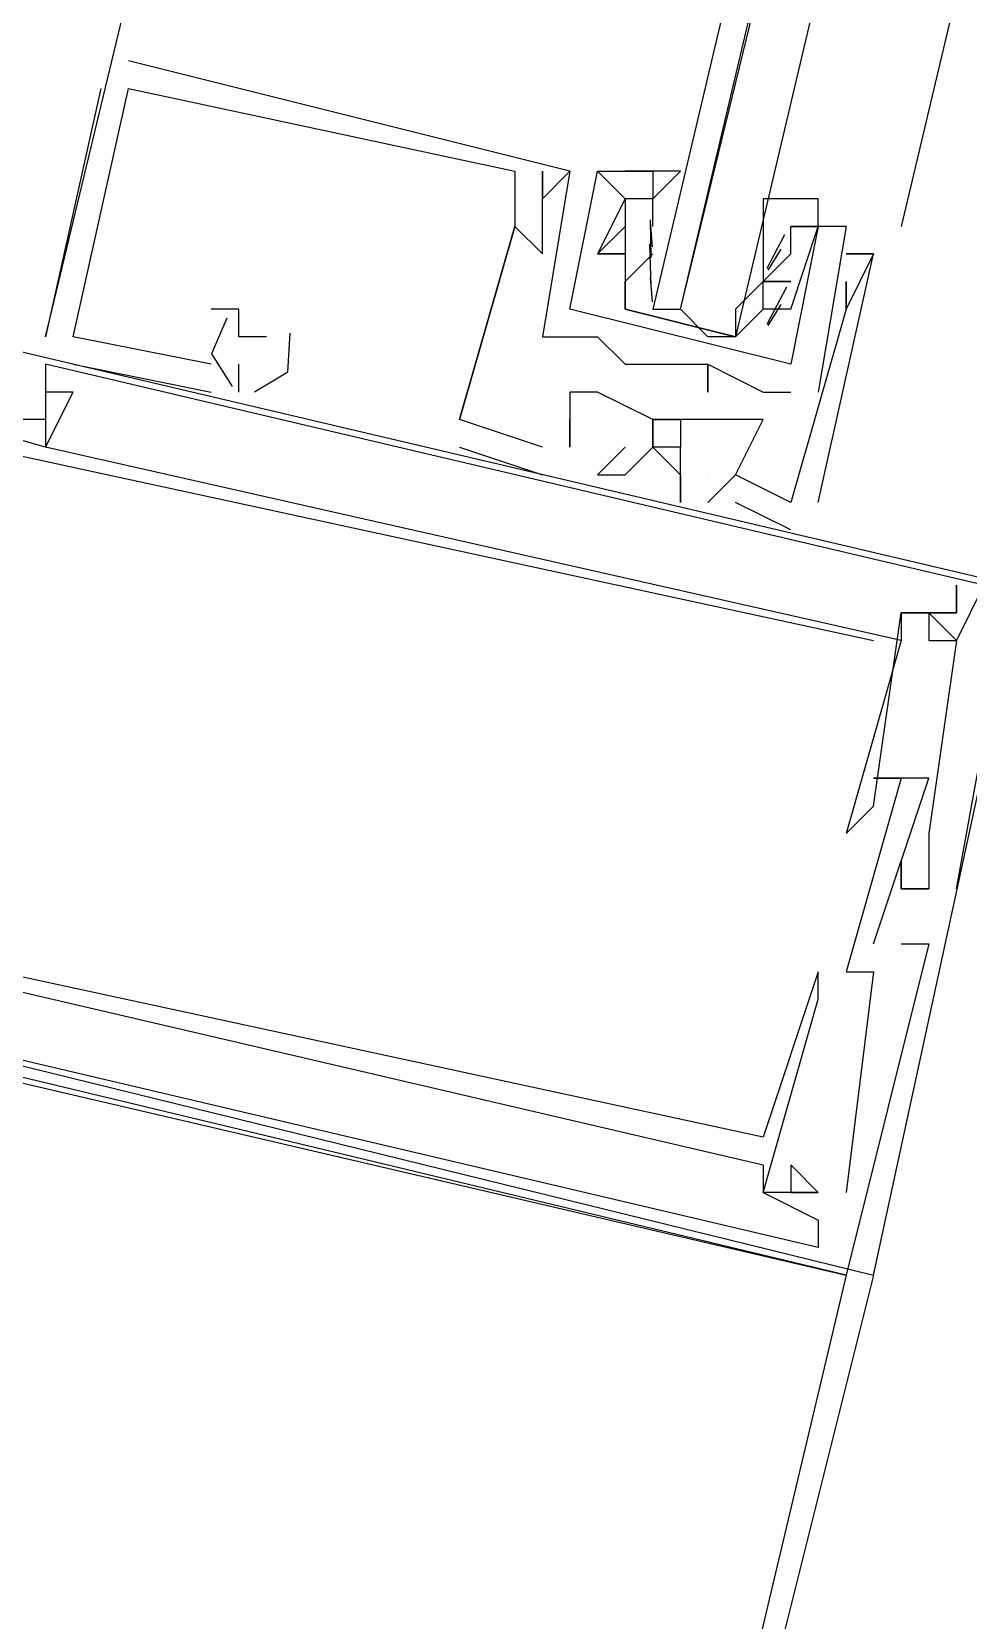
# Model space of a CAD drawing. Header units: feet. Extents: x -84 to 198, y -22 to 181.
# Drawn here: x 33.153 to 33.606, y 82.571 to 83.338 of the extents above; entities that cross this region are included whole.
import ezdxf

# ---------------------------------------------------------------- set-up
doc = ezdxf.new("R2010")
doc.units = ezdxf.units.FT
doc.layers.add('A-LINEA', color=7, linetype='CONTINUOUS')

msp = doc.modelspace()

# ---------------------------------------------------------------- linework, layer by layer
at = {"layer": 'A-LINEA'}
for p, q in [((33.96, 84.8711), (33.5733, 83.2444)), ((33.2, 83.3244), (33.2, 83.3244)), ((33.2, 83.3244), (33.2, 83.3244)), ((33.2, 83.3244), (33.2, 83.3244)), ((33.1867, 83.3111), (33.16, 83.1911)), ((33.1867, 83.3111), (33.16, 83.1911)), ((33.1867, 83.3111), (33.16, 83.1911)), ((33.1867, 83.3111), (33.1867, 83.3111)), ((33.1867, 83.3111), (33.1867, 83.3111)), ((33.1867, 83.3111), (33.1867, 83.3111)), ((33.2, 83.3111), (33.2, 83.3111)), ((33.2, 83.3111), (33.2, 83.3111)), ((33.2, 83.3111), (33.2, 83.3111)), ((33.2, 83.3111), (33.2, 83.3111)), ((33.2, 83.3111), (33.2, 83.3111)), ((33.2, 83.3111), (33.2, 83.3111)), ((33.3867, 83.2711), (33.3867, 83.2711)), ((33.3867, 83.2711), (33.3867, 83.2711)), ((33.3867, 83.2711), (33.3867, 83.2711)), ((33.4, 83.2711), (33.4, 83.2711)), ((33.4, 83.2711), (33.4, 83.2711)), ((33.4, 83.2711), (33.4, 83.2711)), ((33.4133, 83.2711), (33.4133, 83.2711)), ((33.4133, 83.2711), (33.4133, 83.2711)), ((33.4133, 83.2711), (33.4133, 83.2711)), ((33.4133, 83.2711), (33.4133, 83.2711)), ((33.4133, 83.2711), (33.4133, 83.2711)), ((33.4267, 83.2711), (33.4267, 83.2711)), ((33.4267, 83.2711), (33.4267, 83.2711)), ((33.4267, 83.2711), (33.4267, 83.2711)), ((33.4267, 83.2711), (33.4267, 83.2711)), ((33.4533, 83.2711), (33.4533, 83.2711)), ((33.4533, 83.2711), (33.4533, 83.2711)), ((33.4, 83.2578), (33.4, 83.2578)), ((33.4, 83.2578), (33.4, 83.2578)), ((33.4, 83.2578), (33.4, 83.2578)), ((33.44, 83.2578), (33.44, 83.2578)), ((33.44, 83.2578), (33.44, 83.2578)), ((33.4533, 83.2578), (33.4533, 83.2578)), ((33.4533, 83.2444), (33.4533, 83.2578)), ((33.4533, 83.2578), (33.4533, 83.2578)), ((33.3867, 83.2444), (33.3867, 83.2444)), ((33.3867, 83.2444), (33.3867, 83.2444)), ((33.3867, 83.2444), (33.3867, 83.2444)), ((33.3867, 83.2444), (33.3867, 83.2444)), ((33.3867, 83.2444), (33.3867, 83.2444)), ((33.3867, 83.2444), (33.3867, 83.2444)), ((33.4, 83.2444), (33.4, 83.2444)), ((33.4, 83.2444), (33.4, 83.2444)), ((33.4, 83.2444), (33.4, 83.2444)), ((33.44, 83.2444), (33.44, 83.2444)), ((33.44, 83.2444), (33.44, 83.2444)), ((33.4532, 83.2346), (33.4522, 83.2465)), ((33.4526, 83.2293), (33.4523, 83.2476)), ((33.4533, 83.2444), (33.4533, 83.2444)), ((33.5067, 83.2444), (33.5067, 83.2444)), ((33.5067, 83.2444), (33.5067, 83.2311)), ((33.5067, 83.2444), (33.5067, 83.2444)), ((33.517, 83.2404), (33.5085, 83.2241)), ((33.5467, 83.2444), (33.52, 83.2444)), ((33.52, 83.2444), (33.52, 83.2444)), ((33.5467, 83.2444), (33.52, 83.2444)), ((33.52, 83.2444), (33.52, 83.2444)), ((33.5467, 83.2444), (33.5333, 83.1644)), ((33.5333, 83.2444), (33.5333, 83.2444)), ((33.5333, 83.2444), (33.5333, 83.2444)), ((33.5467, 83.2444), (33.5333, 83.1644)), ((33.5333, 83.2444), (33.5333, 83.2444)), ((33.5333, 83.2444), (33.5333, 83.2444)), ((33.5467, 83.2444), (33.5467, 83.2444)), ((33.5467, 83.2444), (33.5467, 83.2444)), ((33.4525, 83.2155), (33.4519, 83.2359)), ((33.5152, 83.2334), (33.5089, 83.2232)), ((33.4, 83.2311), (33.4, 83.2311)), ((33.4, 83.2311), (33.4, 83.2311)), ((33.4, 83.2311), (33.4, 83.2311)), ((33.4267, 83.2311), (33.4267, 83.2311)), ((33.4267, 83.2311), (33.4267, 83.2311)), ((33.4267, 83.2311), (33.4267, 83.2311)), ((33.4267, 83.2311), (33.4267, 83.2311)), ((33.44, 83.2311), (33.44, 83.2311)), ((33.44, 83.2311), (33.44, 83.2311)), ((33.4933, 83.2311), (33.4933, 83.2311)), ((33.5067, 83.2311), (33.5067, 83.2311)), ((33.5067, 83.2311), (33.5067, 83.2311)), ((33.5467, 83.2311), (33.5467, 83.2311)), ((33.5467, 83.2311), (33.5467, 83.2311)), ((33.5467, 83.2311), (33.5467, 83.2311)), ((33.56, 82.7378), (33.6667, 83.2311)), ((33.56, 83.2311), (33.56, 83.2311)), ((33.56, 83.2311), (33.56, 83.2311)), ((33.56, 83.2311), (33.56, 83.2311)), ((33.56, 83.2311), (33.56, 83.2311)), ((33.56, 83.2311), (33.56, 83.2311)), ((33.56, 83.2311), (33.56, 83.2311)), ((33.4532, 83.208), (33.4522, 83.2198)), ((33.4533, 83.2178), (33.4533, 83.2178)), ((33.5067, 83.2178), (33.5067, 83.2178)), ((33.5067, 83.2178), (33.5067, 83.2178)), ((33.5067, 83.2178), (33.5067, 83.2178)), ((33.5067, 83.2178), (33.5067, 83.2178)), ((33.52, 83.2178), (33.52, 83.2178)), ((33.52, 83.2178), (33.52, 83.2178)), ((33.52, 83.2178), (33.52, 83.2178)), ((33.52, 83.2178), (33.52, 83.2178)), ((33.5467, 83.2178), (33.5467, 83.2178)), ((33.5467, 83.2178), (33.5467, 83.2178)), ((33.5467, 83.2178), (33.5467, 83.2178)), ((33.518, 83.215), (33.5084, 83.197)), ((33.24, 83.2044), (33.24, 83.2044)), ((33.24, 83.2044), (33.24, 83.2044)), ((33.24, 83.2044), (33.24, 83.2044)), ((33.2533, 83.2044), (33.2533, 83.2044)), ((33.2533, 83.2044), (33.2533, 83.2044)), ((33.2533, 83.2044), (33.2533, 83.2044)), ((33.4133, 83.2044), (33.4133, 83.2044)), ((33.4133, 83.2044), (33.4133, 83.2044)), ((33.48, 83.1911), (33.4667, 83.2044)), ((33.4933, 83.2044), (33.4933, 83.2044)), ((33.52, 83.2044), (33.5067, 83.2044)), ((33.5067, 83.2044), (33.5067, 83.2044)), ((33.52, 83.2044), (33.5067, 83.2044)), ((33.5067, 83.2044), (33.5067, 83.2044)), ((33.5152, 83.2067), (33.5089, 83.1965)), ((33.52, 83.2044), (33.52, 83.2044)), ((33.52, 83.2044), (33.52, 83.2044)), ((33.5467, 83.2044), (33.5467, 83.2044)), ((33.5467, 83.2044), (33.5467, 83.2044)), ((33.5467, 83.2044), (33.5467, 83.2044)), ((33.5467, 83.2044), (33.5467, 83.2044)), ((33.5467, 83.2044), (33.5467, 83.2044)), ((33.5467, 83.2044), (33.5467, 83.2044)), ((33.16, 83.1911), (33.16, 83.1911)), ((33.16, 83.1911), (33.16, 83.1911)), ((33.16, 83.1911), (33.16, 83.1911)), ((33.1733, 83.1911), (33.1733, 83.1911)), ((33.1733, 83.1911), (33.1733, 83.1911)), ((33.1733, 83.1911), (33.1733, 83.1911)), ((33.1733, 83.1911), (33.1733, 83.1911)), ((33.1733, 83.1911), (33.1733, 83.1911)), ((33.1733, 83.1911), (33.1733, 83.1911)), ((33.2533, 83.1911), (33.2533, 83.1911)), ((33.2533, 83.1911), (33.2533, 83.1911)), ((33.2533, 83.1911), (33.2533, 83.1911)), ((33.2667, 83.1911), (33.2667, 83.1911)), ((33.2667, 83.1911), (33.2667, 83.1911)), ((33.2667, 83.1911), (33.2667, 83.1911)), ((33.4, 83.1911), (33.4, 83.1911)), ((33.4, 83.1911), (33.4, 83.1911)), ((33.4267, 83.1911), (33.4267, 83.1911)), ((33.4267, 83.1911), (33.4267, 83.1911)), ((33.16, 83.1778), (33.16, 83.1778)), ((33.16, 83.1778), (33.16, 83.1778)), ((33.16, 83.1778), (33.16, 83.1778)), ((33.1733, 83.1778), (33.24, 83.1644)), ((33.1733, 83.1778), (33.1733, 83.1778)), ((33.1733, 83.1778), (33.24, 83.1644)), ((33.1733, 83.1778), (33.1733, 83.1778)), ((33.1733, 83.1778), (33.24, 83.1644)), ((33.1733, 83.1778), (33.1733, 83.1778)), ((33.24, 83.1778), (33.24, 83.1778)), ((33.24, 83.1778), (33.24, 83.1778)), ((33.24, 83.1778), (33.24, 83.1778)), ((33.2533, 83.1644), (33.2533, 83.1778)), ((33.2533, 83.1778), (33.2533, 83.1778)), ((33.2533, 83.1644), (33.2533, 83.1778)), ((33.2533, 83.1778), (33.2533, 83.1778)), ((33.2533, 83.1644), (33.2533, 83.1778)), ((33.2533, 83.1778), (33.2533, 83.1778)), ((33.44, 83.1778), (33.44, 83.1778)), ((33.44, 83.1778), (33.44, 83.1778)), ((33.4533, 83.1778), (33.4533, 83.1778)), ((33.4533, 83.1778), (33.4533, 83.1778)), ((33.48, 83.1778), (33.48, 83.1778)), ((33.48, 83.1778), (33.48, 83.1778)), ((33.48, 83.1778), (33.48, 83.1778)), ((33.48, 83.1778), (33.48, 83.1778)), ((33.16, 83.1644), (33.16, 83.1644)), ((33.16, 83.1644), (33.16, 83.1644)), ((33.16, 83.1644), (33.16, 83.1644)), ((33.1733, 83.1644), (33.1733, 83.1644)), ((33.1733, 83.1644), (33.1733, 83.1644)), ((33.1733, 83.1644), (33.1733, 83.1644)), ((33.24, 83.1644), (33.24, 83.1644)), ((33.24, 83.1644), (33.24, 83.1644)), ((33.24, 83.1644), (33.24, 83.1644)), ((33.2533, 83.1644), (33.2533, 83.1644)), ((33.2533, 83.1644), (33.2533, 83.1644)), ((33.2533, 83.1644), (33.2533, 83.1644)), ((33.4133, 83.1644), (33.4133, 83.1644)), ((33.4133, 83.1644), (33.4133, 83.1644)), ((33.4133, 83.1644), (33.4133, 83.1644)), ((33.4267, 83.1644), (33.4267, 83.1644)), ((33.4267, 83.1644), (33.4267, 83.1644)), ((33.4267, 83.1644), (33.4267, 83.1644)), ((33.48, 83.1644), (33.48, 83.1644)), ((33.48, 83.1644), (33.48, 83.1644)), ((33.5067, 83.1644), (33.5067, 83.1644)), ((33.5067, 83.1644), (33.5067, 83.1644)), ((33.52, 83.1644), (33.52, 83.1644)), ((33.52, 83.1644), (33.52, 83.1644)), ((33.5333, 83.1644), (33.5333, 83.1644)), ((33.5333, 83.1644), (33.5333, 83.1644)), ((33.16, 83.1511), (33.16, 83.1511)), ((33.16, 83.1511), (33.16, 83.1511)), ((33.16, 83.1511), (33.16, 83.1511)), ((33.16, 83.1511), (33.16, 83.1511)), ((33.16, 83.1511), (33.16, 83.1511)), ((33.16, 83.1511), (33.16, 83.1511)), ((33.36, 83.1511), (33.36, 83.1511)), ((33.36, 83.1511), (33.36, 83.1511)), ((33.36, 83.1511), (33.36, 83.1511)), ((33.36, 83.1511), (33.36, 83.1511)), ((33.36, 83.1511), (33.36, 83.1511)), ((33.36, 83.1511), (33.36, 83.1511)), ((33.4133, 83.1511), (33.4133, 83.1511)), ((33.4133, 83.1511), (33.4133, 83.1511)), ((33.4133, 83.1511), (33.4133, 83.1511)), ((33.4533, 83.1511), (33.4533, 83.1511)), ((33.4533, 83.1511), (33.4533, 83.1511)), ((33.4533, 83.1511), (33.4533, 83.1511)), ((33.48, 83.1511), (33.48, 83.1511)), ((33.48, 83.1511), (33.48, 83.1511)), ((33.48, 83.1511), (33.48, 83.1511)), ((33.5067, 83.1511), (33.5067, 83.1511)), ((33.5067, 83.1511), (33.5067, 83.1511)), ((33.5067, 83.1511), (33.5067, 83.1511)), ((33.16, 83.1378), (33.16, 83.1378)), ((33.16, 83.1378), (33.16, 83.1378)), ((33.16, 83.1378), (33.16, 83.1378)), ((33.16, 83.1378), (33.16, 83.1378)), ((33.16, 83.1378), (33.16, 83.1378)), ((33.16, 83.1378), (33.16, 83.1378)), ((33.36, 83.1378), (33.4, 83.1244)), ((33.36, 83.1378), (33.36, 83.1378)), ((33.36, 83.1378), (33.4, 83.1244)), ((33.36, 83.1378), (33.36, 83.1378)), ((33.36, 83.1378), (33.4, 83.1244)), ((33.36, 83.1378), (33.36, 83.1378)), ((33.4, 83.1378), (33.4, 83.1378)), ((33.4, 83.1378), (33.4, 83.1378)), ((33.4, 83.1378), (33.4, 83.1378)), ((33.4133, 83.1378), (33.4133, 83.1378)), ((33.4133, 83.1378), (33.4133, 83.1378)), ((33.4133, 83.1378), (33.4133, 83.1378)), ((33.4133, 83.1378), (33.4133, 83.1378)), ((33.4133, 83.1378), (33.4133, 83.1378)), ((33.4133, 83.1378), (33.4133, 83.1378)), ((33.4267, 83.1378), (33.4267, 83.1378)), ((33.4267, 83.1378), (33.4267, 83.1378)), ((33.4267, 83.1378), (33.4267, 83.1378)), ((33.44, 83.1378), (33.44, 83.1378)), ((33.44, 83.1378), (33.44, 83.1378)), ((33.44, 83.1378), (33.44, 83.1378)), ((33.4533, 83.1378), (33.4533, 83.1378)), ((33.4533, 83.1378), (33.4533, 83.1378)), ((33.4533, 83.1378), (33.4533, 83.1378)), ((33.4667, 83.1378), (33.4667, 83.1378)), ((33.4667, 83.1378), (33.4667, 83.1378)), ((33.4667, 83.1378), (33.4667, 83.1378)), ((33.4, 83.1244), (33.4, 83.1244)), ((33.4, 83.1244), (33.4, 83.1244)), ((33.4, 83.1244), (33.4, 83.1244)), ((33.4267, 83.1244), (33.4267, 83.1244)), ((33.4267, 83.1244), (33.4267, 83.1244)), ((33.4267, 83.1244), (33.4267, 83.1244)), ((33.44, 83.1244), (33.44, 83.1244)), ((33.44, 83.1244), (33.44, 83.1244)), ((33.44, 83.1244), (33.44, 83.1244)), ((33.4667, 83.1244), (33.4667, 83.1244)), ((33.4667, 83.1244), (33.4667, 83.1244)), ((33.4667, 83.1244), (33.4667, 83.1244)), ((33.48, 83.1244), (33.48, 83.1244)), ((33.4933, 83.1244), (33.48, 83.1111)), ((33.48, 83.1244), (33.48, 83.1244)), ((33.4933, 83.1244), (33.48, 83.1111)), ((33.48, 83.1244), (33.48, 83.1244)), ((33.4933, 83.1244), (33.48, 83.1111)), ((33.4933, 83.1244), (33.4933, 83.1244)), ((33.4933, 83.1244), (33.4933, 83.1244)), ((33.4933, 83.1244), (33.4933, 83.1244)), ((33.4933, 83.1244), (33.4933, 83.1244)), ((33.4933, 83.1244), (33.4933, 83.1244)), ((33.4933, 83.1244), (33.4933, 83.1244)), ((33.4667, 83.1111), (33.4667, 83.1111)), ((33.4667, 83.1111), (33.4667, 83.1111)), ((33.4667, 83.1111), (33.4667, 83.1111)), ((33.48, 83.1111), (33.48, 83.1111)), ((33.48, 83.1111), (33.48, 83.1111)), ((33.48, 83.1111), (33.48, 83.1111)), ((33.4933, 83.1111), (33.4933, 83.1111)), ((33.4933, 83.1111), (33.4933, 83.1111)), ((33.4933, 83.1111), (33.4933, 83.1111)), ((33.52, 83.1111), (33.52, 83.1111)), ((33.52, 83.1111), (33.52, 83.1111)), ((33.52, 83.1111), (33.52, 83.1111)), ((33.52, 83.1111), (33.52, 83.1111)), ((33.52, 83.1111), (33.52, 83.1111)), ((33.52, 83.1111), (33.52, 83.1111)), ((33.5333, 83.1111), (33.5333, 83.1111)), ((33.5333, 83.1111), (33.5333, 83.1111)), ((33.5333, 83.1111), (33.5333, 83.1111)), ((33.52, 83.0978), (33.52, 83.0978)), ((33.52, 83.0978), (33.52, 83.0978)), ((33.52, 83.0978), (33.52, 83.0978)), ((33.6, 83.0711), (33.6, 83.0711)), ((33.6133, 83.0711), (33.6, 83.0444)), ((33.6, 83.0711), (33.6, 83.0711)), ((33.6133, 83.0711), (33.6, 83.0444)), ((33.6, 83.0711), (33.6, 83.0711)), ((33.6133, 83.0711), (33.6, 83.0444)), ((33.5733, 83.0578), (33.5733, 83.0578)), ((33.5733, 83.0578), (33.5733, 83.0578)), ((33.5733, 83.0578), (33.5733, 83.0578)), ((33.5733, 83.0578), (33.5733, 83.0578)), ((33.5733, 83.0578), (33.5733, 83.0578)), ((33.5733, 83.0578), (33.5733, 83.0578)), ((33.5867, 83.0578), (33.5867, 83.0578)), ((33.5867, 83.0578), (33.5867, 83.0578)), ((33.5867, 83.0578), (33.5867, 83.0578)), ((33.6, 83.0578), (33.6, 83.0578)), ((33.6, 83.0578), (33.6, 83.0578)), ((33.6, 83.0578), (33.6, 83.0578)), ((33.6, 83.0578), (33.6, 83.0578)), ((33.6, 83.0578), (33.6, 83.0578)), ((33.6, 83.0578), (33.6, 83.0578)), ((33.6, 83.0578), (33.6, 83.0578)), ((33.6, 83.0578), (33.6, 83.0578)), ((33.6, 83.0578), (33.6, 83.0578)), ((33.56, 83.0444), (33.56, 83.0444)), ((33.56, 83.0444), (33.56, 83.0444)), ((33.56, 83.0444), (33.56, 83.0444)), ((33.5733, 83.0444), (33.5733, 83.0444)), ((33.5733, 83.0444), (33.5733, 83.0444)), ((33.5733, 83.0444), (33.5733, 83.0444)), ((33.5733, 83.0444), (33.5733, 83.0444)), ((33.5733, 83.0444), (33.5733, 83.0444)), ((33.5733, 83.0444), (33.5733, 83.0444)), ((33.5867, 83.0444), (33.5867, 83.0444)), ((33.5867, 83.0444), (33.5867, 83.0444)), ((33.5867, 83.0444), (33.5867, 83.0444)), ((33.6, 83.0444), (33.6, 83.0444)), ((33.6, 83.0444), (33.6, 83.0444)), ((33.6, 83.0444), (33.6, 83.0444)), ((33.6, 83.0444), (33.6, 83.0444)), ((33.6, 83.0444), (33.6, 83.0444)), ((33.6, 83.0444), (33.6, 83.0444)), ((33.56, 82.9778), (33.56, 82.9778)), ((33.56, 82.9778), (33.56, 82.9778)), ((33.56, 82.9778), (33.56, 82.9778)), ((33.5733, 82.9778), (33.5733, 82.9778)), ((33.5733, 82.9778), (33.5733, 82.9778)), ((33.5733, 82.9778), (33.5733, 82.9778)), ((33.5867, 82.9778), (33.5867, 82.9778)), ((33.5867, 82.9778), (33.5867, 82.9778)), ((33.5867, 82.9778), (33.5867, 82.9778)), ((33.56, 82.9644), (33.56, 82.9644)), ((33.56, 82.9644), (33.56, 82.9644)), ((33.56, 82.9644), (33.56, 82.9644)), ((33.5467, 82.9511), (33.5467, 82.9511)), ((33.5467, 82.9511), (33.5467, 82.9511)), ((33.5467, 82.9511), (33.5467, 82.9511)), ((33.5867, 82.9511), (33.5867, 82.9511)), ((33.5867, 82.9511), (33.5867, 82.9511)), ((33.5867, 82.9511), (33.5867, 82.9511)), ((33.5733, 82.9378), (33.5733, 82.9378)), ((33.5733, 82.9378), (33.5733, 82.9378)), ((33.5733, 82.9378), (33.5733, 82.9378)), ((33.5733, 82.9244), (33.5733, 82.9244)), ((33.5733, 82.9244), (33.5733, 82.9244)), ((33.5733, 82.9244), (33.5733, 82.9244)), ((33.5733, 82.9244), (33.5733, 82.9244)), ((33.5733, 82.9244), (33.5733, 82.9244)), ((33.5733, 82.9244), (33.5733, 82.9244)), ((33.5867, 82.9244), (33.5867, 82.9244)), ((33.5867, 82.9244), (33.5867, 82.9244)), ((33.5867, 82.9244), (33.5867, 82.9244)), ((33.5867, 82.9244), (33.5867, 82.9244)), ((33.5867, 82.9244), (33.5867, 82.9244)), ((33.5867, 82.9244), (33.5867, 82.9244)), ((33.6, 82.9244), (33.6, 82.9244)), ((33.6, 82.9244), (33.6, 82.9244)), ((33.6, 82.9244), (33.6, 82.9244)), ((33.56, 82.8978), (33.56, 82.8978)), ((33.56, 82.8978), (33.56, 82.8978)), ((33.56, 82.8978), (33.56, 82.8978)), ((33.5733, 82.8978), (33.5733, 82.8978)), ((33.5733, 82.8978), (33.5733, 82.8978)), ((33.5733, 82.8978), (33.5733, 82.8978)), ((33.5867, 82.8978), (33.5867, 82.8978)), ((33.5867, 82.8978), (33.5867, 82.8978)), ((33.5867, 82.8978), (33.5867, 82.8978)), ((33.5333, 82.8844), (33.5333, 82.8844)), ((33.5333, 82.8844), (33.5333, 82.8844)), ((33.5333, 82.8844), (33.5333, 82.8844)), ((33.5467, 82.8844), (33.5467, 82.8844)), ((33.5467, 82.8844), (33.5467, 82.8844)), ((33.5467, 82.8844), (33.5467, 82.8844)), ((33.56, 82.8844), (33.56, 82.8844)), ((33.56, 82.8844), (33.56, 82.8844)), ((33.56, 82.8844), (33.56, 82.8844)), ((33.5333, 82.8711), (33.5333, 82.8711)), ((33.5333, 82.8711), (33.5333, 82.8711)), ((33.5333, 82.8711), (33.5333, 82.8711)), ((33.5067, 82.8044), (33.5067, 82.8044)), ((33.5067, 82.8044), (33.5067, 82.8044)), ((33.5067, 82.8044), (33.5067, 82.8044)), ((33.5067, 82.7911), (33.5067, 82.7911)), ((33.5067, 82.7911), (33.5067, 82.7911)), ((33.5067, 82.7911), (33.5067, 82.7911)), ((33.52, 82.7911), (33.52, 82.7911)), ((33.52, 82.7911), (33.52, 82.7911)), ((33.52, 82.7911), (33.52, 82.7911)), ((33.5067, 82.7778), (33.5067, 82.7778)), ((33.5067, 82.7778), (33.5067, 82.7778)), ((33.5067, 82.7778), (33.5067, 82.7778)), ((33.5067, 82.7778), (33.5067, 82.7778)), ((33.5067, 82.7778), (33.5067, 82.7778)), ((33.5067, 82.7778), (33.5067, 82.7778)), ((33.52, 82.7778), (33.52, 82.7778)), ((33.52, 82.7778), (33.52, 82.7778)), ((33.52, 82.7778), (33.52, 82.7778)), ((33.5333, 82.7778), (33.5333, 82.7778)), ((33.5333, 82.7778), (33.5333, 82.7778)), ((33.5333, 82.7778), (33.5333, 82.7778)), ((33.5333, 82.7778), (33.5333, 82.7778)), ((33.5333, 82.7778), (33.5333, 82.7778)), ((33.5333, 82.7778), (33.5333, 82.7778)), ((33.5333, 82.7778), (33.5333, 82.7778)), ((33.5333, 82.7778), (33.5333, 82.7778)), ((33.5333, 82.7778), (33.5333, 82.7778)), ((33.5467, 82.7778), (33.5467, 82.7778)), ((33.5467, 82.7778), (33.5467, 82.7778)), ((33.5467, 82.7778), (33.5467, 82.7778)), ((33.5333, 82.7644), (33.5333, 82.7644)), ((33.5333, 82.7644), (33.5333, 82.7644)), ((33.5333, 82.7644), (33.5333, 82.7644)), ((33.5333, 82.7644), (33.5333, 82.7644)), ((33.5333, 82.7644), (33.5333, 82.7644)), ((33.5333, 82.7644), (33.5333, 82.7644)), ((33.5333, 82.7511), (33.5333, 82.7511)), ((33.5333, 82.7511), (33.5333, 82.7511)), ((33.5333, 82.7511), (33.5333, 82.7511)), ((33.5467, 82.7378), (33.5467, 82.7378)), ((33.5467, 82.7378), (33.5467, 82.7378)), ((33.5467, 82.7378), (33.5467, 82.7378))]:
    msp.add_line(p, q, dxfattribs=at)
for points in [[(33.16, 83.1911), (33.5867, 84.9644), (34.0133, 86.7911)], [(33.8533, 84.8978), (33.4533, 83.2044), (33.4667, 83.2044), (33.8667, 84.8978)], [(33.8933, 84.8844), (33.4933, 83.1911), (33.48, 83.1911), (33.4667, 83.2044), (33.88, 84.8978)], [(33.4, 83.1378), (33.36, 83.1511), (33.3867, 83.2444), (33.4, 83.2311), (33.4, 83.2444), (33.4, 83.2711), (33.4, 83.2578), (33.4133, 83.2711), (33.2, 83.3244)], [(33.4, 83.1378), (33.36, 83.1511), (33.3867, 83.2444), (33.4, 83.2311), (33.4, 83.2444), (33.4, 83.2711), (33.4, 83.2578), (33.4133, 83.2711), (33.2, 83.3244)], [(33.4, 83.1378), (33.36, 83.1511), (33.3867, 83.2444), (33.4, 83.2311), (33.4, 83.2444), (33.4, 83.2711), (33.4, 83.2578), (33.4133, 83.2711), (33.2, 83.3244)], [(33.24, 83.1778), (33.1733, 83.1911), (33.2, 83.3111), (33.3867, 83.2711), (33.3867, 83.2444), (33.3867, 83.2444), (33.36, 83.1511), (33.36, 83.1511)], [(33.24, 83.1778), (33.1733, 83.1911), (33.2, 83.3111), (33.3867, 83.2711), (33.3867, 83.2444), (33.3867, 83.2444), (33.36, 83.1511), (33.36, 83.1511)], [(33.24, 83.1778), (33.1733, 83.1911), (33.2, 83.3111), (33.3867, 83.2711), (33.3867, 83.2444), (33.3867, 83.2444), (33.36, 83.1511), (33.36, 83.1511)], [(33.4133, 83.2711), (33.4, 83.1911), (33.4267, 83.1911), (33.44, 83.1778), (33.4533, 83.1778), (33.48, 83.1778), (33.48, 83.1644), (33.48, 83.1778), (33.5067, 83.1644), (33.52, 83.1644)], [(33.4133, 83.2711), (33.4, 83.1911), (33.4267, 83.1911), (33.44, 83.1778), (33.4533, 83.1778), (33.48, 83.1778), (33.48, 83.1644), (33.48, 83.1778), (33.5067, 83.1644), (33.52, 83.1644)], [(33.52, 83.1778), (33.4133, 83.2044), (33.4267, 83.2711), (33.44, 83.2578), (33.4267, 83.2311), (33.44, 83.2311), (33.4267, 83.2311), (33.44, 83.2444)], [(33.52, 83.1778), (33.4133, 83.2044), (33.4267, 83.2711), (33.44, 83.2578), (33.4267, 83.2311), (33.44, 83.2311), (33.4267, 83.2311), (33.44, 83.2444)], [(33.4267, 83.2711), (33.4533, 83.2711), (33.4533, 83.2578), (33.4533, 83.2578)], [(33.4267, 83.2711), (33.4533, 83.2711), (33.4533, 83.2578), (33.4533, 83.2578)], [(33.4533, 83.2578), (33.4667, 83.2711), (33.44, 83.2711), (33.4533, 83.2711), (33.4533, 83.2578), (33.44, 83.2578), (33.44, 83.2311), (33.44, 83.2044), (33.4933, 83.1911), (33.5067, 83.2044), (33.5067, 83.2178), (33.52, 83.2311), (33.52, 83.2444), (33.5333, 83.2444), (33.5333, 83.2578), (33.5067, 83.2578), (33.5067, 83.2444)], [(33.52, 83.2044), (33.5333, 83.2444), (33.52, 83.1778)], [(33.52, 83.2044), (33.5333, 83.2444), (33.52, 83.1778)], [(33.6, 82.9244), (33.6267, 83.0711), (32.9467, 83.2311)], [(33.6, 82.9244), (33.6267, 83.0711), (32.9467, 83.2311)], [(33.6, 82.9244), (33.6267, 83.0711), (32.9467, 83.2311)], [(33.5333, 83.1111), (33.56, 83.2311), (33.5467, 83.2311), (33.56, 83.2311), (33.5467, 83.2044), (33.5467, 83.2178), (33.5467, 83.2044), (33.52, 83.1111), (33.4933, 83.1244), (33.5067, 83.1511), (33.48, 83.1511), (33.4533, 83.1511), (33.4267, 83.1644), (33.4133, 83.1644), (33.4133, 83.1378)], [(33.5333, 83.1111), (33.56, 83.2311), (33.5467, 83.2311), (33.56, 83.2311), (33.5467, 83.2044), (33.5467, 83.2178), (33.5467, 83.2044), (33.52, 83.1111), (33.4933, 83.1244), (33.5067, 83.1511), (33.48, 83.1511), (33.4533, 83.1511), (33.4267, 83.1644), (33.4133, 83.1644), (33.4133, 83.1378)], [(33.5333, 83.1111), (33.56, 83.2311), (33.5467, 83.2311), (33.56, 83.2311), (33.5467, 83.2044), (33.5467, 83.2178), (33.5467, 83.2044), (33.52, 83.1111), (33.4933, 83.1244), (33.5067, 83.1511), (33.48, 83.1511), (33.4533, 83.1511), (33.4267, 83.1644), (33.4133, 83.1644), (33.4133, 83.1378)], [(33.5067, 83.2178), (33.4933, 83.2044), (33.4933, 83.1911), (33.44, 83.2044), (33.44, 83.2178), (33.4533, 83.2311)], [(33.5067, 83.2311), (33.5067, 83.2178), (33.52, 83.2178), (33.5067, 83.2178)], [(33.5067, 83.2311), (33.5067, 83.2178), (33.52, 83.2178), (33.5067, 83.2178)], [(33.2667, 83.1911), (33.2533, 83.1911), (33.2533, 83.1911), (33.2533, 83.2044), (33.24, 83.2044)], [(33.2667, 83.1911), (33.2533, 83.1911), (33.2533, 83.1911), (33.2533, 83.2044), (33.24, 83.2044)], [(33.2667, 83.1911), (33.2533, 83.1911), (33.2533, 83.1911), (33.2533, 83.2044), (33.24, 83.2044)], [(33.2476, 83.2001), (33.2401, 83.1829), (33.2501, 83.167)], [(33.2476, 83.2001), (33.2401, 83.1829), (33.2501, 83.167)], [(33.2476, 83.2001), (33.2401, 83.1829), (33.2501, 83.167)], [(33.6133, 83.0711), (33.16, 83.1778), (33.16, 83.1511), (33.1467, 83.1511), (33.1467, 83.1778), (33.0667, 83.1911), (33.0533, 83.1378), (33.04, 83.1378)], [(33.6133, 83.0711), (33.16, 83.1778), (33.16, 83.1511), (33.1467, 83.1511), (33.1467, 83.1778), (33.0667, 83.1911), (33.0533, 83.1378), (33.04, 83.1378)], [(33.6133, 83.0711), (33.16, 83.1778), (33.16, 83.1511), (33.1467, 83.1511), (33.1467, 83.1778), (33.0667, 83.1911), (33.0533, 83.1378), (33.04, 83.1378)], [(33.261, 83.1645), (33.2771, 83.1741), (33.2781, 83.1929)], [(33.261, 83.1645), (33.2771, 83.1741), (33.2781, 83.1929)], [(33.261, 83.1645), (33.2771, 83.1741), (33.2781, 83.1929)], [(33.16, 83.1511), (33.16, 83.1378), (33.0667, 83.1644)], [(33.16, 83.1511), (33.16, 83.1378), (33.0667, 83.1644)], [(33.16, 83.1511), (33.16, 83.1378), (33.0667, 83.1644)], [(33.5733, 83.0444), (33.5467, 82.9511), (33.56, 82.9644), (33.5733, 83.0578), (33.6, 83.0578), (33.6, 83.0711), (33.6, 83.0578), (33.5733, 83.0578), (33.5733, 83.0444), (33.16, 83.1378), (33.1733, 83.1644), (33.16, 83.1644)], [(33.5733, 83.0444), (33.5467, 82.9511), (33.56, 82.9644), (33.5733, 83.0578), (33.6, 83.0578), (33.6, 83.0711), (33.6, 83.0578), (33.5733, 83.0578), (33.5733, 83.0444), (33.16, 83.1378), (33.1733, 83.1644), (33.16, 83.1644)], [(33.5733, 83.0444), (33.5467, 82.9511), (33.56, 82.9644), (33.5733, 83.0578), (33.6, 83.0578), (33.6, 83.0711), (33.6, 83.0578), (33.5733, 83.0578), (33.5733, 83.0444), (33.16, 83.1378), (33.1733, 83.1644), (33.16, 83.1644)], [(33.0533, 83.0711), (33.0667, 83.1511), (33.56, 83.0444)], [(33.0533, 83.0711), (33.0667, 83.1511), (33.56, 83.0444)], [(33.0533, 83.0711), (33.0667, 83.1511), (33.56, 83.0444)], [(33.4133, 83.1378), (33.4133, 83.1378), (33.4133, 83.1511)], [(33.4133, 83.1378), (33.4133, 83.1378), (33.4133, 83.1511)], [(33.4133, 83.1378), (33.4133, 83.1378), (33.4133, 83.1511)], [(33.4533, 83.1511), (33.4667, 83.1511), (33.4667, 83.1378), (33.4533, 83.1378), (33.4533, 83.1511), (33.4533, 83.1378), (33.4533, 83.1511), (33.4533, 83.1378)], [(33.4533, 83.1511), (33.4667, 83.1511), (33.4667, 83.1378), (33.4533, 83.1378), (33.4533, 83.1511), (33.4533, 83.1378), (33.4533, 83.1511), (33.4533, 83.1378)], [(33.4533, 83.1511), (33.4667, 83.1511), (33.4667, 83.1378), (33.4533, 83.1378), (33.4533, 83.1511), (33.4533, 83.1378), (33.4533, 83.1511), (33.4533, 83.1378)], [(33.44, 83.1378), (33.4267, 83.1244), (33.44, 83.1244), (33.4533, 83.1378), (33.4533, 83.1378), (33.4667, 83.1244), (33.4667, 83.1111), (33.4667, 83.1378)], [(33.44, 83.1378), (33.4267, 83.1244), (33.44, 83.1244), (33.4533, 83.1378), (33.4533, 83.1378), (33.4667, 83.1244), (33.4667, 83.1111), (33.4667, 83.1378)], [(33.44, 83.1378), (33.4267, 83.1244), (33.44, 83.1244), (33.4533, 83.1378), (33.4533, 83.1378), (33.4667, 83.1244), (33.4667, 83.1111), (33.4667, 83.1378)], [(33.52, 83.0978), (33.4933, 83.1111), (33.4933, 83.1111)], [(33.52, 83.0978), (33.4933, 83.1111), (33.4933, 83.1111)], [(33.52, 83.0978), (33.4933, 83.1111), (33.4933, 83.1111)], [(33.6, 83.0444), (33.5867, 83.0578), (33.5867, 83.0444), (33.6, 83.0444), (33.5867, 82.9511), (33.5867, 82.9244), (33.5733, 82.9244), (33.5733, 82.9378), (33.5733, 82.9244), (33.5867, 82.9244)], [(33.6, 83.0444), (33.5867, 83.0578), (33.5867, 83.0444), (33.6, 83.0444), (33.5867, 82.9511), (33.5867, 82.9244), (33.5733, 82.9244), (33.5733, 82.9378), (33.5733, 82.9244), (33.5867, 82.9244)], [(33.6, 83.0444), (33.5867, 83.0578), (33.5867, 83.0444), (33.6, 83.0444), (33.5867, 82.9511), (33.5867, 82.9244), (33.5733, 82.9244), (33.5733, 82.9378), (33.5733, 82.9244), (33.5867, 82.9244)], [(33.5333, 82.7778), (33.5067, 82.7778), (33.5333, 82.8711), (33.5333, 82.8844), (33.5067, 82.8044), (33.0133, 82.9111), (33.0267, 83.0044), (33.0267, 83.0044), (33.0133, 82.9911)], [(33.5333, 82.7778), (33.5067, 82.7778), (33.5333, 82.8711), (33.5333, 82.8844), (33.5067, 82.8044), (33.0133, 82.9111), (33.0267, 83.0044), (33.0267, 83.0044), (33.0133, 82.9911)], [(33.5333, 82.7778), (33.5067, 82.7778), (33.5333, 82.8711), (33.5333, 82.8844), (33.5067, 82.8044), (33.0133, 82.9111), (33.0267, 83.0044), (33.0267, 83.0044), (33.0133, 82.9911)], [(33.56, 82.8978), (33.5867, 82.9778), (33.56, 82.9778), (33.5733, 82.9778), (33.5467, 82.8844), (33.56, 82.8844), (33.5467, 82.7778)], [(33.56, 82.8978), (33.5867, 82.9778), (33.56, 82.9778), (33.5733, 82.9778), (33.5467, 82.8844), (33.56, 82.8844), (33.5467, 82.7778)], [(33.56, 82.8978), (33.5867, 82.9778), (33.56, 82.9778), (33.5733, 82.9778), (33.5467, 82.8844), (33.56, 82.8844), (33.5467, 82.7778)], [(32.7467, 82.9378), (33.56, 82.7378), (33.36, 81.9378), (32.5467, 82.1244), (32.7467, 82.9378)], [(32.7467, 82.9244), (33.5467, 82.7378), (33.36, 81.9511), (32.56, 82.1378), (32.7467, 82.9244)], [(33.5733, 82.8978), (33.5867, 82.8978), (33.5467, 82.7378), (32.88, 82.8978), (32.88, 82.9111), (32.8667, 82.8978)], [(33.5733, 82.8978), (33.5867, 82.8978), (33.5467, 82.7378), (32.88, 82.8978), (32.88, 82.9111), (32.8667, 82.8978)], [(33.5733, 82.8978), (33.5867, 82.8978), (33.5467, 82.7378), (32.88, 82.8978), (32.88, 82.9111), (32.8667, 82.8978)], [(33, 82.8844), (33, 82.9111), (33.0933, 82.8844), (33.0933, 82.8711), (33.1067, 82.8711), (33.1067, 82.8844), (33.5067, 82.7911), (33.5067, 82.7778), (33.5333, 82.7644)], [(33, 82.8844), (33, 82.9111), (33.0933, 82.8844), (33.0933, 82.8711), (33.1067, 82.8711), (33.1067, 82.8844), (33.5067, 82.7911), (33.5067, 82.7778), (33.5333, 82.7644)], [(33, 82.8844), (33, 82.9111), (33.0933, 82.8844), (33.0933, 82.8711), (33.1067, 82.8711), (33.1067, 82.8844), (33.5067, 82.7911), (33.5067, 82.7778), (33.5333, 82.7644)], [(33.5333, 82.7644), (33.5333, 82.7511), (33.08, 82.8578)], [(33.5333, 82.7644), (33.5333, 82.7511), (33.08, 82.8578)], [(33.5333, 82.7644), (33.5333, 82.7511), (33.08, 82.8578)], [(33.5333, 82.7778), (33.52, 82.7911), (33.52, 82.7778), (33.5333, 82.7778)], [(33.5333, 82.7778), (33.52, 82.7911), (33.52, 82.7778), (33.5333, 82.7778)], [(33.5333, 82.7778), (33.52, 82.7911), (33.52, 82.7778), (33.5333, 82.7778)]]:
    msp.add_lwpolyline(points, dxfattribs=at)

doc.saveas('drawing.dxf')
